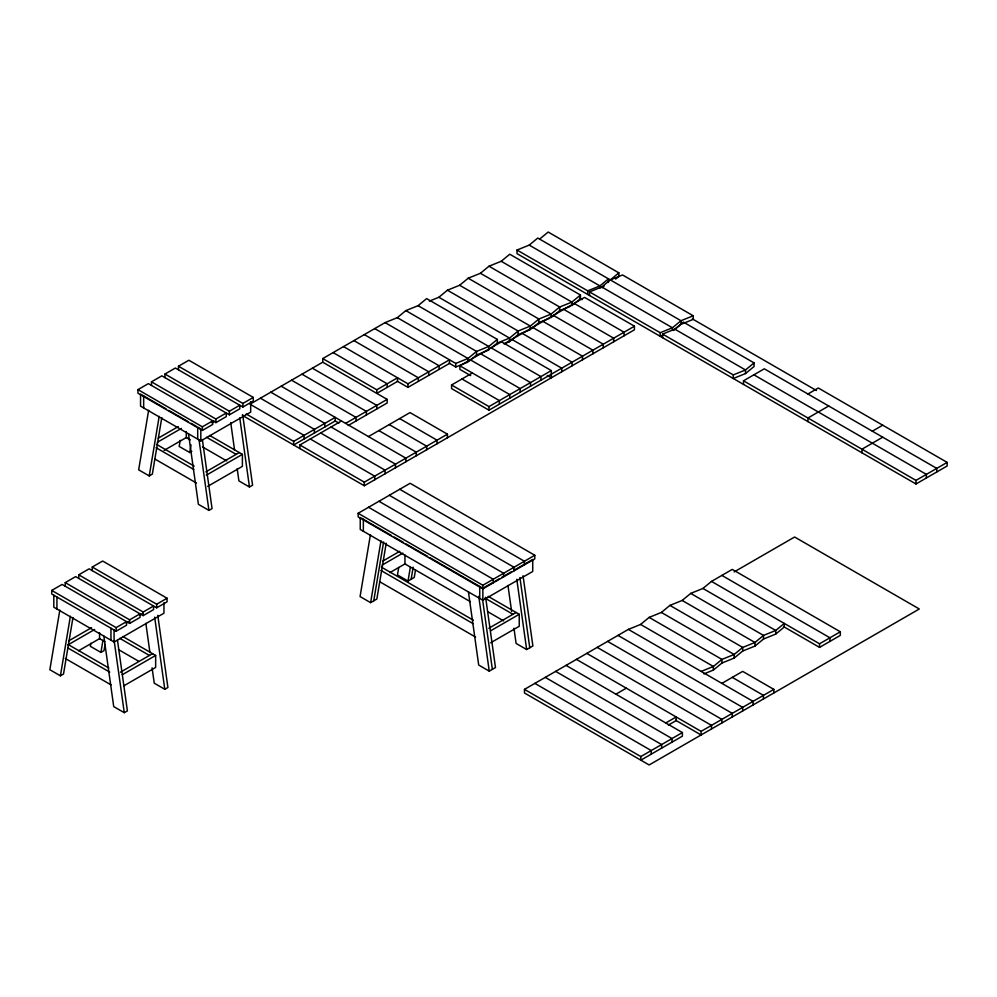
<?xml version="1.0" encoding="UTF-8"?>
<svg xmlns="http://www.w3.org/2000/svg" width="997" height="997" viewBox="0 0 997 997"><rect width="100%" height="100%" fill="white"/><g stroke="black" fill="none" stroke-linecap="round" stroke-linejoin="round"><path stroke-width="1.5" d="M59.82 610.164L49.85 669.722L60.406 675.816L63.521 674.009L72.98 617.517M60.406 675.816L70.376 616.258M90.877 643.264L90.366 646.33L100.921 652.412L104.037 650.617L105.059 644.511M100.921 652.412L102.965 640.199M148.64 410.278L138.67 469.824L149.226 475.918L152.342 474.111L161.801 417.618M149.226 475.918L159.196 416.36M180.208 440.325L179.186 446.432L189.742 452.526L191.823 451.317M189.742 452.526L191.025 444.886M370.435 534.666L360.067 596.555L370.622 602.649L376.854 599.047L386.213 543.191M370.622 602.649L380.991 540.748M373.738 600.855L383.596 541.969M398.738 567.418L397.479 574.957L408.022 581.052L414.253 577.45L415.525 569.91M408.022 581.052L410.303 567.467M411.138 579.257L413.157 567.181M304.048 438.979L304.048 435.377L250.01 404.184L322.741 362.198L322.741 358.596L385.091 322.604L397.305 317.657L405.866 310.603L418.092 305.668L426.641 298.601L497.329 339.416L497.329 343.018L490.91 348.314M429.358 301.106L438.867 297.268L447.429 290.214L459.642 285.267L468.204 278.213L480.429 273.278L488.991 266.211L501.204 261.276L509.766 254.223L580.453 295.025L580.453 298.626L572.963 304.808M807.919 394.002L818.313 388.007L947.15 462.396L947.15 465.985L915.981 483.981L517.007 253.637L517.007 250.035L529.22 245.1L537.782 238.046L680.988 320.722L693.214 315.775L693.214 319.376L680.988 324.324L680.988 320.722L672.427 327.776L660.213 332.724L589.526 291.909L589.526 295.511M539.614 239.106L548.176 232.039L618.863 272.854L618.863 276.456L615.648 279.098M469.064 361.188L476.554 355.019L488.779 350.072L488.779 346.47L497.329 339.416M505.479 343.317L509.554 341.672L518.116 334.618L530.329 329.683L530.329 326.081L538.891 319.028L551.117 314.08L559.678 307.026L571.892 302.091L580.453 295.025M531.401 328.798L538.891 322.617L549.758 318.23M552.188 316.797L559.678 310.628L570.533 306.229M589.526 291.909L601.739 286.962L618.863 272.854M602.051 287.747L604.194 285.977M662.594 334.095L674.819 329.16L683.381 322.093L754.068 362.908L754.068 366.51L745.507 373.563L733.281 378.511L733.281 374.909L662.594 334.095L662.594 337.696M673.498 330.493L679.917 325.209M754.068 362.908L745.507 369.962L733.281 374.909M734.128 571.929L794.609 537.009L919.296 608.993L649.147 764.961L524.472 692.977L524.472 689.376L628.372 629.394L640.597 624.446L649.147 617.392L661.372 612.445L669.934 605.391L682.16 600.456L690.709 593.402L702.935 588.454L711.497 581.401L732.272 569.399L840.334 631.786L840.334 635.388L819.546 647.389L783.53 626.59M703.882 673.922L713.391 670.071L721.953 663.017L734.166 658.082L742.728 651.016L754.953 646.081L763.515 639.027L775.728 634.08L784.29 627.026L784.29 623.424L775.728 630.478L763.515 635.425L754.953 642.479L742.728 647.427L734.166 654.481L721.953 659.416L713.391 666.47L701.165 671.417M137.96 389.628L202.379 426.828L212.76 420.821L212.76 424.423L202.379 430.417L137.96 393.229L137.96 389.628L148.341 383.633L215.888 422.628L226.269 416.621L226.269 413.02L215.888 419.027L151.469 381.839L151.469 385.428M151.469 381.839L161.85 375.832L229.385 414.827L239.779 408.832L239.779 405.231L229.385 411.225L164.966 374.037L164.966 377.639M164.966 374.037L175.36 368.03L242.894 407.025L253.288 401.031L253.288 397.429L188.869 360.241L178.475 366.235L178.475 369.837M158.236 438.169L178.276 426.591M157.352 442.282L181.392 428.398M178.475 366.235L242.894 403.424L253.288 397.429M211.601 422.691L214.293 421.145M164.031 450.42L186.738 437.309M166.075 408.857L140.552 394.127L140.552 406.128L200.821 440.923L250.683 412.122L250.683 401.629M205.881 471.843L239.28 452.563M206.329 475.183L242.396 454.358L242.396 466.359L207.663 486.411M376.779 389.79L397.554 377.788L397.554 381.39L376.779 393.391L376.779 389.79L322.741 358.596M293.654 441.372L335.216 417.382L335.216 420.983L293.654 444.974L293.654 441.372L246.209 413.992M299.885 448.575L299.885 444.974L341.448 420.983M343.529 346.595L407.947 383.783L449.51 359.792L449.51 363.394L407.947 387.384L397.205 381.19M51.732 590.423L116.151 627.612L126.544 621.617L126.544 625.219L116.151 631.213L51.732 594.025L51.732 590.423L62.126 584.429L129.66 623.412L140.054 617.417L140.054 613.816L129.66 619.822L65.241 582.622L65.241 586.224M65.241 582.622L75.635 576.627L143.169 615.623L153.563 609.616L153.563 606.026L143.169 612.021L78.751 574.833L78.751 578.422M78.751 574.833L89.144 568.826L156.679 607.821L167.06 601.827L167.06 598.225L102.641 561.037L92.26 567.031L92.26 570.633M345.61 423.376L387.16 399.386L387.16 402.987L348.202 425.482M188.483 433.707L198.391 504.308L208.934 510.389L212.049 508.595L202.366 439.54M237.186 468.627L238.906 480.903L249.462 486.997L252.577 485.203L242.67 414.615M470.671 375.62L459.891 369.389L459.891 365.787L501.454 341.797L551.329 370.585L551.329 377.788L547.278 375.458M504.046 343.903L584.578 297.405L634.441 326.206L634.441 329.795L364.304 485.763L242.259 415.3M634.441 326.206L488.991 410.178L451.579 388.593L451.579 384.992L472.366 372.99M368.466 436.574L410.016 412.584L447.429 434.181L447.429 437.77M68.83 640.797L91.537 627.686M67.933 644.909L94.653 629.493M451.579 384.992L488.991 406.589L551.329 370.585M299.885 444.974L364.304 482.162L447.429 434.181M92.26 567.031L156.679 604.219L167.06 598.225M126.208 623.013L128.9 621.455M139.68 615.224L142.384 613.678M78.626 650.742L99.999 638.404M53.813 595.221L53.813 607.223L114.069 642.018L163.944 613.217L163.944 602.724M358.16 513.281L410.116 483.283L534.791 555.267L534.791 558.868L482.847 588.853L358.16 516.87L358.16 513.281L482.847 585.264L534.791 555.267M120.475 672.165L152.541 653.658M122.257 674.732L155.657 655.453L155.657 667.454L123.603 685.961M382.86 561.062L399.747 551.316M103.813 636.011L113.72 706.599L124.276 712.681L127.392 710.886L117.484 640.298M152.092 667.853L154.248 683.194L164.792 689.288L167.907 687.494L157.788 615.373M382.088 565.112L402.863 553.111M389.877 572.614L405.467 563.617M743.5 384.406L743.5 380.804L764.288 368.815L936.756 468.391L936.756 471.992M492.281 582.809L482.847 588.255L430.243 557.884M494.973 581.251L499.023 578.921M501.715 577.363L511.149 571.917M513.841 570.359L532.722 559.467L532.722 571.468L482.847 600.256L360.241 529.469L360.241 517.48M828.706 406.003L807.919 418.005L807.919 421.594M488.842 628.247L516.11 612.494M490.661 630.789L519.238 614.302L519.238 626.29L490.661 642.791M872.338 431.203L882.731 425.196M882.731 437.197L861.956 449.198L861.956 452.788M468.416 591.769L478.697 665.049L489.253 671.143L495.484 667.541L485.626 597.315M513.966 628.185L516.11 643.451L526.653 649.546L532.884 645.944L523.039 575.718M743.5 380.804L915.981 480.392L947.15 462.396M615.909 694.174L626.29 688.179M721.878 683.381L742.665 671.38L773.834 689.376L773.834 692.977M665.772 722.962L676.165 716.968L676.165 720.569L668.376 725.068M711.497 581.401L819.546 643.788L840.334 631.786M640.834 756.561L682.397 732.558L682.397 736.16L640.834 760.163L640.834 756.561L524.472 689.376M576.428 659.378L701.103 731.362L773.834 689.376M610.301 279.908L622.527 274.973L693.214 315.775M517.007 250.035L587.694 290.85L599.907 285.915L608.469 278.848L608.469 282.45M497.329 343.018L509.554 338.083L518.116 331.016L530.329 326.081L459.642 285.267M385.091 322.604L455.779 363.419L467.992 358.471L476.554 351.418L488.779 346.47L418.092 305.668M449.099 363.157L455.779 367.008L467.992 362.073L467.992 358.471L397.305 317.657M662.93 335.216L660.213 336.313L660.213 332.724M692.404 318.915L816.406 390.5M529.22 245.1L599.907 285.915L599.907 288.307M601.739 286.962L672.427 327.776L672.427 330.181M674.819 329.16L745.507 369.962L745.507 373.563M753.894 374.81L926.375 474.385L926.375 477.987M579.481 298.066L582.161 299.611M501.204 261.276L571.892 302.091L571.892 305.68M574.185 303.412L624.06 332.2L624.06 335.802M488.991 266.211L559.678 307.026L559.678 310.628M563.791 309.406L613.666 338.195L613.666 341.797M480.429 273.278L551.117 314.08L551.117 317.682M553.41 315.401L603.272 344.202L603.272 347.791M468.204 278.213L538.891 319.028L538.891 322.617M543.016 321.408L592.891 350.196L592.891 353.798M532.622 327.402L582.497 356.191L582.497 359.792M447.429 290.214L518.116 331.016L518.116 334.618M522.229 333.397L572.104 362.198L572.104 365.787M438.867 297.268L509.554 338.083L509.554 341.672M511.847 339.404L561.722 368.192L561.722 371.794M491.06 347.791L540.935 376.592L540.935 380.193M405.866 310.603L476.554 351.418L476.554 355.019M480.679 353.798L530.541 382.586L530.541 386.188M470.285 359.792L520.16 388.593L520.16 392.182M459.891 365.787L509.766 394.588L509.766 398.189M374.698 328.599L439.116 365.787L439.116 369.389M461.972 378.985L499.372 400.582L499.372 404.184M364.304 334.593L428.722 371.794L428.722 375.395M353.91 340.6L418.329 377.788L418.329 381.39M721.878 575.406L829.94 637.781L829.94 641.383M333.135 352.589L387.16 383.783L387.16 387.384M322.741 362.198L387.16 399.386M702.935 588.454L775.728 630.478L775.728 634.08M312.36 368.192L376.779 405.38L376.779 408.982M399.635 418.578L437.035 440.175L437.035 443.777M690.709 593.402L763.515 635.425L763.515 639.027M301.966 374.187L366.385 411.387L366.385 414.976M389.241 424.585L426.641 446.17L426.641 449.772M682.16 600.456L754.953 642.479L754.953 646.081M291.573 380.193L355.991 417.382L355.991 420.983M378.848 430.579L416.26 452.177L416.26 455.766M669.934 605.391L742.728 647.427L742.728 651.016M281.191 386.188L405.866 458.171L405.866 461.773M334.867 420.784L338.893 423.102M661.372 612.445L734.166 654.481L734.166 658.082M270.798 392.182L324.823 423.376L324.823 426.978M331.054 426.978L395.473 464.166L395.473 467.767M649.147 617.392L721.953 659.416L721.953 663.017M260.404 398.189L314.429 429.383L314.429 432.972M320.673 432.972L385.091 470.173L385.091 473.762M640.597 624.446L713.391 666.47L713.391 670.071M732.272 677.374L763.44 695.37L763.44 698.972M399.722 489.278L524.41 561.261L524.41 564.863M310.279 438.979L374.698 476.167L374.698 479.769M628.372 629.394L753.047 701.377L753.047 704.966M389.329 495.285L514.016 567.268L514.016 570.857M617.978 635.388L742.665 707.372L742.665 710.973M378.947 501.279L503.622 573.263L503.622 576.864M607.597 641.383L732.272 713.366L732.272 716.968M368.554 507.274L493.228 579.257L493.228 582.859M597.203 647.389L721.878 719.373L721.878 722.962M361.275 518.079L391.447 535.489M394.127 537.034L403.486 542.443M406.165 543.988L427.563 556.338M168.705 410.39L188.47 421.793M191.112 423.314L196.384 426.367M209.632 435.44L242.396 454.358M488.106 596.331L519.238 614.302M586.809 653.384L711.497 725.367L711.497 728.969M206.516 437.247L236.164 454.358M484.978 598.125L512.994 614.302M190.34 439.901L186.289 437.571L186.289 431.564M202.466 446.905L226.73 460.913M470.31 601.652L404.944 563.916L404.944 554.918M487.658 611.66L503.659 620.907M675.63 720.258L701.103 734.963L701.103 731.362M566.034 665.385L682.397 732.558M381.34 567.081L473.388 620.221M380.891 570.421L472.939 623.561M555.641 671.38L672.015 738.565L672.015 742.167M156.467 444.338L194.216 466.135M156.055 447.703L193.792 469.487M379.558 581.65L475.606 637.095M545.247 677.374L661.622 744.56L661.622 748.161M154.697 458.919L196.484 483.047M534.866 683.381L651.228 750.554L651.228 754.156M122.893 636.535L155.657 655.453M119.765 638.342L149.425 655.453M104.947 641.769L99.55 638.666L99.55 632.659M118.419 649.558L138.645 661.223M68.382 644.66L108.823 668.002M67.958 648.013L109.745 672.14M65.266 658.456L111.091 684.914M519.911 577.512L529.768 647.751M516.795 579.319L526.653 649.546M507.959 585.438L511.611 611.398M482.511 599.11L492.368 669.336M478.747 596.331L489.253 671.143M239.766 417.942L249.462 486.997M230.718 422.591L234.594 450.22M199.026 439.802L208.934 510.389M154.672 617.168L164.792 689.288M145.849 623.349L149.936 652.512M114.144 640.56L124.276 712.681M915.981 480.392L915.981 483.981M819.546 643.788L819.546 647.389M587.694 290.85L587.694 294.451M488.991 406.589L488.991 410.178M482.847 585.264L482.847 600.256M479.731 586.46L479.731 598.462M455.779 363.419L455.779 367.008M407.947 383.783L407.947 387.384M364.304 482.162L364.304 485.763M363.357 519.275L363.357 531.276M242.894 403.424L242.894 407.025M229.385 411.225L229.385 414.827M215.888 419.027L215.888 422.628M202.379 426.828L202.379 430.417M200.821 440.923L200.821 428.922L197.705 427.127L197.705 439.116M156.679 604.219L156.679 607.821M143.668 395.934L143.668 407.923M143.169 612.021L143.169 615.623M129.66 619.822L129.66 623.412M116.151 627.612L116.151 631.213M114.069 630.017L114.069 642.018M110.954 628.21L110.954 640.211M56.929 597.029L56.929 609.017"/></g></svg>
